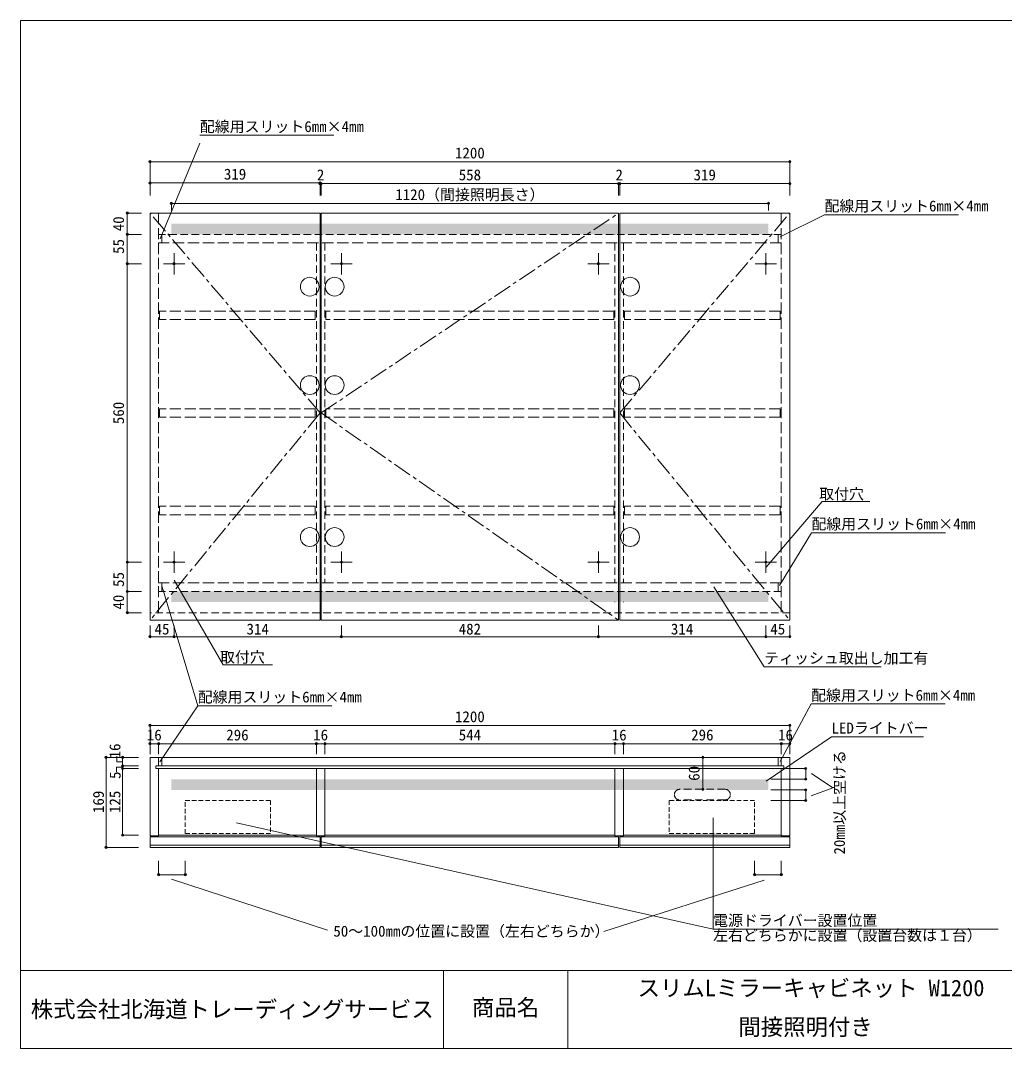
# Model space of a CAD drawing. Units: millimetres at full size, sheet at 1:7. Extents: x -1458 to 1457, y -965 to 964.
# Drawn here: x -1458 to 388, y -965 to 964 of the extents above; entities that cross this region are included whole.
import ezdxf
from ezdxf.enums import TextEntityAlignment as Align

# ---------------------------------------------------------------- set-up
doc = ezdxf.new("R2010")
doc.units = ezdxf.units.MM
doc.header["$LTSCALE"] = 7
doc.header["$PDMODE"] = 32
doc.header["$PDSIZE"] = 4.2
for name, pattern in [('CHAIN1', [8, 5, -1, 1, -1]), ('DASHED1', [1.8, 1.2, -0.6]), ('DASHED2', [3, 2, -1]), ('DASHED3', [4, 3, -1])]:
    doc.linetypes.add(name, pattern=pattern)
doc.layers.add('0-0_0', color=7, linetype='Continuous', lineweight=15)
doc.layers.add('1-0', color=7, linetype='Continuous', lineweight=15)
doc.styles.add('ＭＳ ゴシック', font='')
doc.styles.get('ＭＳ ゴシック').set_extended_font_data('MS Gothic')

msp = doc.modelspace()

# ---------------------------------------------------------------- linework, layer by layer
at = {"layer": '0-0_0'}
for p, q in [((-1457.609, -818.218), (1457.006, -818.218)), ((-664.535, -818.218), (-664.535, -964.67)), ((-431.202, -818.218), (-431.202, -964.67))]:
    msp.add_line(p, q, dxfattribs=at)
at = {"layer": '0-0_0', "lineweight": 18}
msp.add_lwpolyline([(-1457.609, -964.67), (1457.006, -964.67), (1457.006, 964.257), (-1457.609, 964.257)], close=True, dxfattribs=at)
at = {"layer": '1-0'}
for p, q in [((-1121.452, 733.878), (-1195.461, 554.455)), ((-1121.452, 748.912), (-972.769, 748.912)), ((-972.769, 748.912), (-869.992, 748.912)), ((-1214.781, 602.896), (-1214.781, -161.104)), ((-895.781, 602.896), (-1214.781, 602.896)), ((-895.781, -161.104), (-895.781, 602.896)), ((-895.781, 589.15), (-895.781, 602.896)), ((-893.781, 602.896), (-893.781, -161.104)), ((-893.781, 602.896), (-335.781, 602.896)), ((-333.781, -161.104), (-333.781, 602.896)), ((-333.781, 602.896), (-14.781, 602.896)), ((50.252, 599.901), (-33.047, 558.502)), ((-14.781, 602.896), (-14.781, -161.104)), ((50.252, 599.901), (198.935, 599.901)), ((198.935, 599.901), (301.711, 599.901)), ((-1169.781, 507.9), (-1169.781, 527.9)), ((-855.781, 507.9), (-855.781, 527.9)), ((-373.781, 507.9), (-373.781, 527.9)), ((-59.781, 507.9), (-59.781, 527.9)), ((-1169.781, 507.9), (-1189.781, 507.9)), ((-1169.781, 507.9), (-1169.781, 487.9)), ((-1169.781, 507.9), (-1149.781, 507.9)), ((-855.781, 507.9), (-875.781, 507.9)), ((-855.781, 507.9), (-855.781, 487.9)), ((-855.781, 507.9), (-835.781, 507.9)), ((-373.781, 507.9), (-393.781, 507.9)), ((-373.781, 507.9), (-373.781, 487.9)), ((-373.781, 507.9), (-353.781, 507.9)), ((-59.781, 507.9), (-79.781, 507.9)), ((-59.781, 507.9), (-59.781, 487.9)), ((-59.781, 507.9), (-39.781, 507.9)), ((-59.302, -61.81), (46.215, 61.522)), ((46.215, 61.522), (135.064, 61.522)), ((-34.386, -95.682), (25.677, 3.206)), ((25.677, 3.206), (174.36, 3.206)), ((174.36, 3.206), (277.137, 3.206)), ((-1169.781, -52.104), (-1169.781, -32.104)), ((-855.781, -52.104), (-855.781, -32.104)), ((-373.781, -52.104), (-373.781, -32.104)), ((-59.781, -52.104), (-59.781, -32.104)), ((-1169.781, -52.104), (-1189.781, -52.104)), ((-1169.781, -52.104), (-1169.781, -72.104)), ((-1169.781, -52.104), (-1149.781, -52.104)), ((-855.781, -52.104), (-875.781, -52.104)), ((-855.781, -52.104), (-855.781, -72.104)), ((-855.781, -52.104), (-835.781, -52.104)), ((-373.781, -52.104), (-393.781, -52.104)), ((-373.781, -52.104), (-373.781, -72.104)), ((-373.781, -52.104), (-353.781, -52.104)), ((-59.781, -52.104), (-79.781, -52.104)), ((-59.781, -52.104), (-59.781, -72.104)), ((-59.781, -52.104), (-39.781, -52.104)), ((-1125.41, -321.58), (-1192.278, -98.317)), ((-62.877, -248.521), (-157.524, -98.639)), ((-895.781, -161.104), (-1214.781, -161.104)), ((-1214.781, -192.037), (-1214.781, -170.725)), ((-1169.781, -192.037), (-1169.781, -170.725)), ((-855.781, -192.037), (-855.781, -170.725)), ((-373.781, -192.037), (-373.781, -170.725)), ((-333.781, -161.104), (-14.781, -161.104)), ((-59.781, -192.037), (-59.781, -170.725)), ((-14.781, -192.037), (-14.781, -170.725)), ((-1214.781, -192.037), (-1169.781, -192.037)), ((-1169.781, -192.037), (-855.781, -192.037)), ((-855.781, -192.037), (-373.781, -192.037)), ((-373.781, -192.037), (-59.781, -192.037)), ((-59.781, -192.037), (-14.781, -192.037)), ((-62.877, -248.521), (156.49, -248.521)), ((-1125.41, -321.58), (-1196.089, -426.705)), ((-1125.41, -321.58), (-976.727, -321.58)), ((-976.727, -321.58), (-873.95, -321.58)), ((25.129, -318.28), (-33.059, -426.333)), ((25.129, -318.28), (173.812, -318.28)), ((173.812, -318.28), (276.589, -318.28)), ((-1277.074, -426.857), (-1277.074, -415.953)), ((-1214.781, -418.403), (-14.781, -418.403)), ((-1198.781, -418.403), (-1198.781, -434.403)), ((-30.781, -418.403), (-30.781, -434.403)), ((-14.781, -418.403), (-14.781, -565.403)), ((-1277.721, -436.884), (-1277.721, -445.489)), ((-1266.567, -436.884), (-1277.721, -436.884)), ((-1266.169, -426.857), (-1277.074, -426.857)), ((-1203.781, -434.403), (-1203.781, -439.403)), ((-1203.781, -434.403), (-25.781, -434.403)), ((-1203.781, -439.403), (-25.781, -439.403)), ((-1198.781, -439.403), (-1198.781, -565.403)), ((-886.781, -439.903), (-886.781, -565.403)), ((-342.781, -439.903), (-342.781, -565.403)), ((-326.781, -439.903), (-326.781, -565.403)), ((-25.781, -434.403), (-25.781, -439.403)), ((26.048, -448.617), (66.016, -475.739)), ((25.096, -490.489), (66.016, -475.739)), ((-1198.781, -564.403), (-902.781, -564.403)), ((-895.781, -567.403), (-895.781, -587.403)), ((-886.781, -564.403), (-342.781, -564.403)), ((-326.781, -565.403), (-342.781, -565.403)), ((-335.781, -567.403), (-335.781, -587.403)), ((-333.781, -567.403), (-333.781, -587.403)), ((-326.781, -564.403), (-30.781, -564.403)), ((-1214.781, -583.403), (-895.781, -583.403)), ((-1214.781, -587.403), (-895.781, -587.403)), ((-893.781, -583.403), (-335.781, -583.403)), ((-893.781, -587.403), (-335.781, -587.403)), ((-333.781, -583.403), (-14.781, -583.403)), ((-333.781, -587.403), (-14.781, -587.403)), ((-881.893, -743.016), (-1174.463, -647.091)), ((-363.9, -744.934), (-62.697, -649.009))]:
    msp.add_line(p, q, dxfattribs=at)
at = {"layer": '1-0', "color": 4, "lineweight": 9}
for p, q in [((-1214.781, 699.334), (-1214.781, 636.108)), ((-1214.781, 699.334), (-14.781, 699.334)), ((-14.781, 699.334), (-14.781, 636.108)), ((-1214.781, 659.642), (-1214.781, 636.108)), ((-1214.781, 659.642), (-895.781, 659.642)), ((-895.781, 659.642), (-895.781, 636.108)), ((-895.781, 658.256), (-895.781, 636.108)), ((-895.781, 658.256), (-893.781, 658.256)), ((-893.781, 658.256), (-335.781, 658.256)), ((-893.781, 658.256), (-893.781, 636.108)), ((-335.781, 658.256), (-333.781, 658.256)), ((-335.781, 658.256), (-335.781, 636.108)), ((-333.781, 658.256), (-14.781, 658.256)), ((-333.781, 658.256), (-333.781, 636.108)), ((-14.781, 658.256), (-14.781, 636.108)), ((-1174.781, 621.12), (-54.781, 621.12)), ((-1174.781, 621.12), (-1174.781, 607.798)), ((-54.781, 621.12), (-54.781, 607.798)), ((-1257.453, 602.896), (-1230.978, 602.896)), ((-1257.453, 602.896), (-1257.453, 562.9)), ((-1257.453, 562.9), (-1257.453, 517.9)), ((-1257.453, 562.9), (-1230.978, 562.9)), ((-1257.453, 517.9), (-1257.453, -62.104)), ((-1257.453, 507.9), (-1230.978, 507.9)), ((-1257.453, -52.104), (-1230.978, -52.104)), ((-1257.453, -62.104), (-1257.453, -107.104)), ((-1257.453, -107.104), (-1257.453, -147.104)), ((-1257.453, -107.104), (-1230.978, -107.104)), ((-1257.453, -147.104), (-1230.978, -147.104)), ((-1214.781, -358.55), (-1214.781, -412.665)), ((-1214.781, -358.55), (-14.781, -358.55)), ((-14.781, -358.55), (-14.781, -412.665)), ((-1214.781, -392.801), (-1214.781, -412.665)), ((-1214.781, -392.801), (-1198.781, -392.801)), ((-1198.781, -392.801), (-902.781, -392.801)), ((-1198.781, -392.801), (-1198.781, -412.665)), ((-902.781, -392.801), (-886.781, -392.801)), ((-902.781, -392.801), (-902.781, -412.665)), ((-886.781, -392.801), (-342.781, -392.801)), ((-886.781, -392.801), (-886.781, -412.665)), ((-342.781, -392.801), (-326.781, -392.801)), ((-342.781, -392.801), (-342.781, -412.665)), ((-326.781, -392.801), (-30.781, -392.801)), ((-326.781, -392.801), (-326.781, -412.665)), ((-30.781, -392.801), (-14.781, -392.801)), ((-30.781, -392.801), (-30.781, -412.665)), ((-14.781, -392.801), (-14.781, -412.665)), ((-1297.161, -418.403), (-1236.433, -418.403)), ((-1266.269, -418.403), (-1236.433, -418.403)), ((-1266.269, -418.403), (-1266.269, -434.403)), ((-177.956, -418.403), (-177.956, -478.403)), ((-1266.269, -434.403), (-1266.269, -439.403)), ((-1266.269, -434.403), (-1236.433, -434.403)), ((-1266.269, -439.403), (-1266.269, -564.403)), ((-1266.269, -439.403), (-1236.433, -439.403)), ((15.175, -439.403), (-50.25, -439.403)), ((15.175, -439.403), (15.175, -459.403)), ((15.175, -459.403), (-50.25, -459.403)), ((15.175, -479.403), (-50.25, -479.403)), ((15.175, -479.403), (15.175, -499.403)), ((15.175, -499.403), (-50.25, -499.403)), ((-1266.269, -564.403), (-1236.433, -564.403)), ((-1198.781, -638.699), (-1198.781, -612.651)), ((-1148.784, -638.699), (-1148.784, -612.651)), ((-80.781, -638.699), (-80.781, -612.651)), ((-30.781, -638.699), (-30.781, -612.651)), ((-1198.781, -638.699), (-1148.784, -638.699)), ((-80.781, -638.699), (-30.781, -638.699))]:
    msp.add_line(p, q, dxfattribs=at)
at = {"layer": '1-0', "linetype": 'CHAIN1'}
for p, q in [((-895.781, 227.896), (-1214.781, 602.896)), ((-893.781, 227.896), (-335.781, 602.896)), ((-333.781, 227.896), (-14.781, 602.896)), ((-895.781, 227.896), (-1214.781, -161.104)), ((-893.781, 227.896), (-335.781, -161.104)), ((-333.781, 227.896), (-14.781, -161.104))]:
    msp.add_line(p, q, dxfattribs=at)
at = {"layer": '1-0', "linetype": 'DASHED3'}
for p, q in [((-1198.781, 602.896), (-1198.781, -147.104)), ((-30.781, 602.896), (-30.781, -147.104)), ((-1192.781, 562.9), (-1192.781, 546.9)), ((-36.781, 562.9), (-36.781, 546.9)), ((-30.781, 546.9), (-1198.781, 546.9)), ((-1196.781, 418.989), (-1196.781, 402.989)), ((-904.781, 418.989), (-1196.781, 418.989)), ((-904.781, 418.989), (-904.781, 402.989)), ((-884.781, 418.989), (-884.781, 402.989)), ((-344.781, 418.989), (-884.781, 418.989)), ((-344.781, 418.989), (-344.781, 402.989)), ((-324.781, 418.989), (-324.781, 402.989)), ((-32.781, 418.989), (-324.781, 418.989)), ((-32.781, 418.989), (-32.781, 402.989)), ((-904.781, 402.989), (-1196.781, 402.989)), ((-344.781, 402.989), (-884.781, 402.989)), ((-32.781, 402.989), (-324.781, 402.989)), ((-1196.781, 235.932), (-1196.781, 219.932)), ((-904.781, 235.932), (-1196.781, 235.932)), ((-904.781, 235.932), (-904.781, 219.932)), ((-344.781, 235.932), (-884.781, 235.932)), ((-884.781, 235.932), (-884.781, 219.932)), ((-344.781, 235.932), (-344.781, 219.932)), ((-32.781, 235.932), (-324.781, 235.932)), ((-324.781, 235.932), (-324.781, 219.932)), ((-32.781, 235.932), (-32.781, 219.932)), ((-904.781, 219.932), (-1196.781, 219.932)), ((-344.781, 219.932), (-884.781, 219.932)), ((-32.781, 219.932), (-324.781, 219.932)), ((-1196.781, 52.875), (-1196.781, 36.875)), ((-904.781, 52.875), (-1196.781, 52.875)), ((-904.781, 52.875), (-904.781, 36.875)), ((-884.781, 52.875), (-884.781, 36.875)), ((-344.781, 52.875), (-884.781, 52.875)), ((-344.781, 52.875), (-344.781, 36.875)), ((-324.781, 52.875), (-324.781, 36.875)), ((-32.781, 52.875), (-324.781, 52.875)), ((-32.781, 52.875), (-32.781, 36.875)), ((-904.781, 36.875), (-1196.781, 36.875)), ((-344.781, 36.875), (-884.781, 36.875)), ((-32.781, 36.875), (-324.781, 36.875)), ((-30.781, -91.104), (-1198.781, -91.104)), ((-1192.781, -91.104), (-1192.781, -107.104)), ((-36.781, -91.104), (-36.781, -107.104)), ((-1192.781, -418.403), (-1192.781, -434.403)), ((-36.781, -418.403), (-36.781, -434.403))]:
    msp.add_line(p, q, dxfattribs=at)
at = {"layer": '1-0', "linetype": 'DASHED2'}
for p, q in [((-30.781, 562.9), (-1198.781, 562.9)), ((-342.781, 563.15), (-342.781, 562.9)), ((-326.781, 563.15), (-326.781, 562.9)), ((-902.781, 546.9), (-902.781, -91.104)), ((-886.781, 546.9), (-886.781, -91.104)), ((-342.781, 546.9), (-342.781, -91.104)), ((-326.781, 546.9), (-326.781, -91.104)), ((-30.781, -107.104), (-1198.781, -107.104)), ((-342.781, -126.854), (-342.781, -127.104)), ((-326.781, -126.854), (-326.781, -127.104)), ((-14.781, -147.104), (-1214.781, -147.104)), ((-342.781, -479.153), (-342.781, -479.403)), ((-326.781, -479.153), (-326.781, -479.403)), ((-136.281, -478.403), (-221.281, -478.403)), ((-136.281, -498.403), (-221.281, -498.403))]:
    msp.add_line(p, q, dxfattribs=at)
at = {"layer": '1-0', "color": 5, "lineweight": 13}
for q in [(-158.719, -531.901), (-1052.526, -541.014)]:
    msp.add_line((-158.719, -740.85), q, dxfattribs=at)
at = {"layer": '1-0'}
for points in [[(-893.781, -161.104), (-335.781, -161.104), (-335.781, 602.896)], [(-1169.781, -85.85), (-1077.631, -244.731), (-984.98, -244.731)], [(-59.373, -463.072), (63.455, -379.831), (236.119, -379.831)], [(-1214.781, -418.403), (-1214.781, -565.403), (-1198.781, -565.403)], [(-902.781, -439.903), (-902.781, -565.403), (-886.781, -565.403)], [(-30.781, -439.403), (-30.781, -565.403), (-14.781, -565.403)], [(-895.781, -567.403), (-1214.781, -567.403), (-1214.781, -587.403)], [(-335.781, -567.403), (-893.781, -567.403), (-893.781, -587.403)], [(-333.781, -567.403), (-14.781, -567.403), (-14.781, -587.403)]]:
    msp.add_lwpolyline(points, dxfattribs=at)
at = {"layer": '1-0', "color": 4, "lineweight": 9}
msp.add_lwpolyline([(-1297.161, -418.403), (-1297.161, -587.407), (-1236.433, -587.407)], dxfattribs=at)
at = {"layer": '1-0', "color": 5, "linetype": 'DASHED1', "lineweight": 13}
for points in [[(-1148.784, -499.403), (-988.784, -499.403), (-988.784, -561.403), (-1148.784, -561.403)], [(-80.781, -499.403), (-240.781, -499.403), (-240.781, -561.403), (-80.781, -561.403)]]:
    msp.add_lwpolyline(points, close=True, dxfattribs=at)
at = {"layer": '1-0', "color": 5, "lineweight": 13}
msp.add_lwpolyline([(-158.719, -740.85), (112.61, -740.85), (375.733, -740.85)], dxfattribs=at)
at = {"layer": '1-0'}
for centre, radius in [((-1169.781, 507.9), 2), ((-855.781, 507.9), 2), ((-373.781, 507.9), 2), ((-59.781, 507.9), 2), ((-915.145, 464.874), 17.647), ((-868.571, 464.874), 17.647), ((-314.417, 464.874), 17.647), ((-915.145, 280.136), 17.647), ((-868.571, 280.136), 17.647), ((-314.417, 280.136), 17.647), ((-915.145, -5.016), 17.647), ((-868.571, -5.016), 17.647), ((-314.417, -5.016), 17.647), ((-1169.781, -52.104), 2), ((-855.781, -52.104), 2), ((-373.781, -52.104), 2), ((-59.781, -52.104), 2)]:
    msp.add_circle(centre, radius, dxfattribs=at)
at = {"layer": '1-0', "linetype": 'DASHED2'}
for centre, start, end in [((-221.281, -488.403), 90, 180), ((-136.281, -488.403), 0, 90), ((-221.281, -488.403), 180, 270), ((-136.281, -488.403), 270, 0)]:
    msp.add_arc(centre, 10, start, end, dxfattribs=at)
at = {"layer": '1-0', "color": 6}
for p in [(-1214.781, 699.334), (-14.781, 699.334), (-1214.781, 659.642), (-895.781, 659.642), (-895.781, 658.256), (-893.781, 658.256), (-335.781, 658.256), (-333.781, 658.256), (-14.781, 658.256), (-1174.781, 621.12), (-54.781, 621.12), (-1257.453, 602.896), (-1257.453, 562.9), (-1257.453, 507.9), (-1257.453, -52.104), (-1257.453, -107.104), (-1257.453, -147.104), (-1214.781, -358.55), (-14.781, -358.55), (-1214.781, -392.801), (-1198.781, -392.801), (-902.781, -392.801), (-886.781, -392.801), (-342.781, -392.801), (-326.781, -392.801), (-30.781, -392.801), (-14.781, -392.801), (-1297.161, -418.403), (-1266.269, -418.403), (-177.956, -418.403), (-1266.269, -434.403), (-1266.269, -439.403), (15.175, -439.403), (15.175, -459.403), (-177.956, -478.403), (15.175, -479.403), (15.175, -499.403), (-1266.269, -564.403), (-1297.161, -587.407), (-1198.781, -638.699), (-1148.784, -638.699), (-80.781, -638.699), (-30.781, -638.699)]:
    msp.add_point(p, dxfattribs=at)
at = {"layer": '1-0'}
for p in [(-1214.781, -192.037), (-1169.781, -192.037), (-855.781, -192.037), (-373.781, -192.037), (-59.781, -192.037), (-14.781, -192.037)]:
    msp.add_point(p, dxfattribs=at)
at = {"layer": '1-0', "color": 9}
for points in [[(-1174.781, 582.9), (-1174.781, 562.9), (-54.781, 582.9), (-54.781, 562.9)], [(-1174.781, -107.104), (-1174.781, -127.104), (-54.781, -107.104), (-54.781, -127.104)], [(-1174.781, -459.403), (-1174.781, -479.403), (-54.781, -459.403), (-54.781, -479.403)]]:
    msp.add_solid(points, dxfattribs=at)

# ---------------------------------------------------------------- texts
at = {"layer": '0-0_0', "style": 'ＭＳ ゴシック'}
for s, p in [('スリムLミラーキャビネット W1200', (-300.248, -875.831)), ('商品名', (-610.868, -912.444)), ('株式会社北海道トレーディングサービス', (-1438.512, -915.745)), ('間接照明付き', (-111.248, -949.057))]:
    msp.add_text(s, height=30.79, dxfattribs=at).set_placement(p, align=Align.BOTTOM_LEFT)
at = {"layer": '1-0', "style": 'ＭＳ ゴシック'}
for s, p in [('配線用スリット6㎜×4㎜', (-1121.452, 748.912)), ('1200', (-642.781, 699.334)), ('319', (-1076.281, 659.642)), ('2', (-901.781, 658.256)), ('558', (-635.781, 658.256)), ('2', (-341.781, 658.256)), ('319', (-195.281, 658.256)), ('1120（間接照明長さ）', (-754.781, 621.12)), ('配線用スリット6㎜×4㎜', (50.252, 599.901)), ('取付穴', (40.215, 59.522)), ('配線用スリット6㎜×4㎜', (25.677, 3.206)), ('45', (-1206.281, -194.037)), ('314', (-1033.781, -194.037)), ('482', (-635.781, -194.037)), ('314', (-237.781, -194.037)), ('45', (-51.281, -194.037)), ('取付穴', (-1083.631, -246.731)), ('ティッシュ取出し加工有', (-62.877, -248.521)), ('配線用スリット6㎜×4㎜', (25.129, -318.28)), ('配線用スリット6㎜×4㎜', (-1125.41, -321.58)), ('1200', (-642.781, -358.55)), ('16', (-1220.781, -392.801)), ('296', (-1071.781, -392.801)), ('16', (-908.781, -392.801)), ('16', (-348.781, -392.801)), ('296', (-199.781, -392.801)), ('16', (-36.781, -392.801)), ('LEDライトバー', (63.455, -379.831)), ('544', (-635.781, -392.801)), ('電源ドライバー設置位置', (-158.719, -740.85)), ('50～100㎜の位置に設置（左右どちらか）', (-870.932, -761.033)), ('左右どちらかに設置（設置台数は１台）', (-158.719, -768.85))]:
    msp.add_text(s, height=20.53, dxfattribs=at).set_placement(p, align=Align.BOTTOM_LEFT)
for s, p in [('40', (-1257.453, 568.898)), ('55', (-1257.453, 526.4)), ('560', (-1257.453, 206.898)), ('55', (-1257.453, -98.604)), ('40', (-1257.453, -141.104)), ('16', (-1264.269, -420.403)), ('20㎜以上空ける', (94.763, -600.745)), ('60', (-177.956, -462.403)), ('5', (-1263.818, -458.917)), ('169', (-1295.161, -522.905)), ('125', (-1264.269, -522.903))]:
    msp.add_text(s, height=20.53, rotation=90, dxfattribs=at).set_placement(p, align=Align.BOTTOM_LEFT)

doc.saveas('drawing.dxf')
